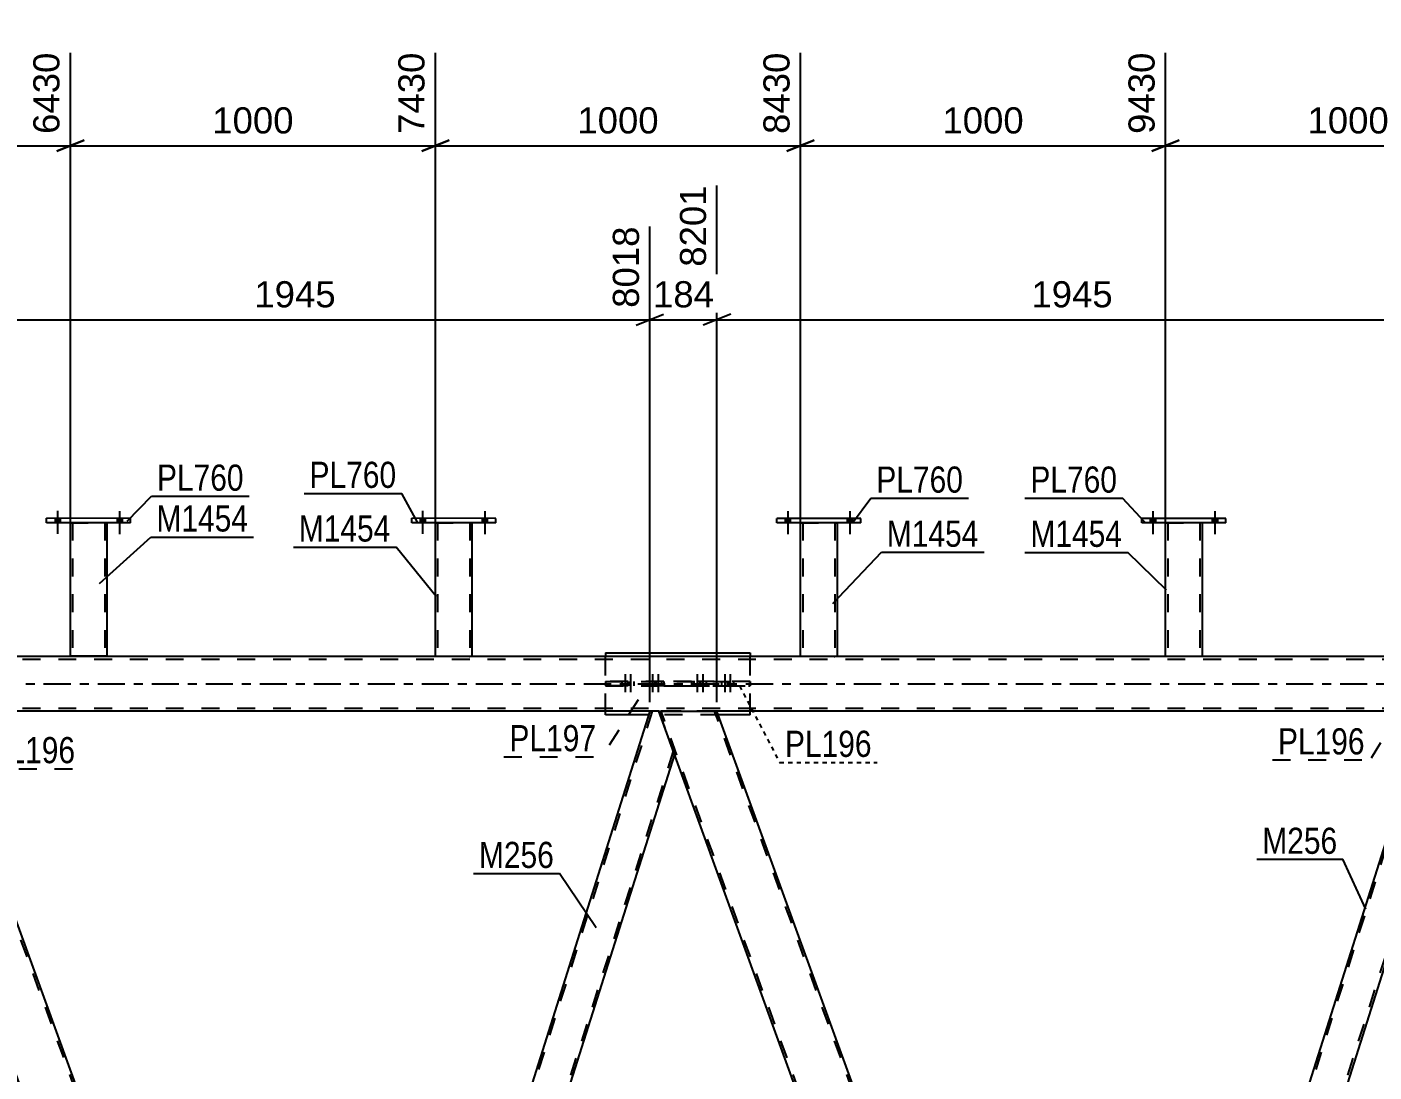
# Model space of a CAD drawing. Header units: millimetres. Extents: x -55 to 786, y -403 to 191.
# Drawn here: x 249.2 to 396.8, y -42.5 to 72 of the extents above; entities that cross this region are included whole.
import ezdxf

# ---------------------------------------------------------------- set-up
doc = ezdxf.new("R2010")
doc.units = ezdxf.units.MM
for name, pattern in [('DXK_LINE_DOT2', [3.9198, 1.9599, -1.9599]), ('DXK_LINE_DOT3', [5.9187, 2.979, -0.9799, 0.9799, -0.9799]), ('DXK_LINE_DOT4', [0.9408, 0.4704, -0.4704])]:
    doc.linetypes.add(name, pattern=pattern)
doc.styles.add('Arial', font='ARIAL.TTF', dxfattribs={"height": 0.2})
doc.styles.add('Arial Narrow', font='ARIALN.TTF', dxfattribs={"height": 0.2})

# ---------------------------------------------------------------- blocks, each defined once
blk = doc.blocks.new('Part-318883748-3105 - 3033')
at = {"color": 2, "linetype": 'Continuous'}
for p, q in [((253.99, 3.02), (253.99, 17.66)), ((257.99, 17.65), (257.99, 3.02)), ((257.95, 3.02), (253.99, 3.02)), ((257.99, 3.02), (257.95, 3.02))]:
    blk.add_line(p, q, dxfattribs=at)
at = {"color": 7, "linetype": 'DXK_LINE_DOT2'}
for p, q in [((253.99, 17.66), (257.99, 17.65)), ((254.23, 17.66), (254.23, 3.02)), ((257.75, 17.65), (257.75, 3.02)), ((257.68, 3.02), (257.69, 3.02)), ((257.69, 3.02), (257.73, 3.02)), ((257.73, 3.02), (257.75, 3.02))]:
    blk.add_line(p, q, dxfattribs=at)
blk = doc.blocks.new('Part-318883748-3110 - 3033')
at = {"color": 2, "linetype": 'Continuous'}
for p, q in [((251.39, 17.66), (251.39, 18.14)), ((260.59, 18.13), (251.39, 18.14)), ((260.59, 17.65), (260.59, 18.13)), ((260.59, 17.65), (251.39, 17.66))]:
    blk.add_line(p, q, dxfattribs=at)
blk = doc.blocks.new('Part-318883748-3115 - 3033')
at = {"color": 2, "linetype": 'Continuous'}
for p, q in [((293.99, 3.02), (293.99, 17.65)), ((297.99, 17.65), (297.99, 3.01)), ((297.95, 3.01), (293.99, 3.02)), ((297.99, 3.01), (297.95, 3.01))]:
    blk.add_line(p, q, dxfattribs=at)
at = {"color": 7, "linetype": 'DXK_LINE_DOT2'}
for p, q in [((293.99, 17.65), (297.99, 17.65)), ((294.23, 17.65), (294.23, 3.02)), ((297.75, 17.65), (297.75, 3.01)), ((297.73, 3.01), (297.75, 3.01))]:
    blk.add_line(p, q, dxfattribs=at)
blk = doc.blocks.new('Part-318883748-3120 - 3033')
at = {"color": 2, "linetype": 'Continuous'}
for p, q in [((291.39, 17.66), (291.39, 18.14)), ((300.59, 18.13), (291.39, 18.14)), ((300.59, 17.65), (300.59, 18.13)), ((300.59, 17.65), (291.39, 17.66))]:
    blk.add_line(p, q, dxfattribs=at)
blk = doc.blocks.new('Bolt-318883748-3122 - 3033')
at = {"linetype": 'Continuous'}
for points in [[(252.31, 17.66), (252.87, 17.66), (252.87, 18.14), (252.31, 18.14)], [(252.31, 17.66), (252.87, 17.66), (252.87, 18.14), (252.31, 18.14)], [(259.11, 17.65), (259.67, 17.65), (259.67, 18.13), (259.11, 18.13)], [(259.11, 17.65), (259.67, 17.65), (259.67, 18.13), (259.11, 18.13)]]:
    blk.add_hatch(color=1, dxfattribs=at).paths.add_polyline_path(points)
at = {"color": 1, "linetype": 'Continuous'}
for p, q in [((252.31, 18.14), (252.31, 17.66)), ((252.31, 18.14), (252.31, 17.66)), ((252.59, 18.94), (252.59, 16.42)), ((252.59, 18.94), (252.59, 16.42)), ((252.87, 18.14), (252.87, 17.66)), ((252.87, 18.14), (252.87, 17.66)), ((259.11, 18.13), (259.11, 17.65)), ((259.11, 18.13), (259.11, 17.65)), ((259.39, 18.93), (259.39, 16.41)), ((259.39, 18.93), (259.39, 16.41)), ((259.67, 18.13), (259.67, 17.65)), ((259.67, 18.13), (259.67, 17.65))]:
    blk.add_line(p, q, dxfattribs=at)
blk = doc.blocks.new('Part-318883748-3132 - 3033')
at = {"color": 2, "linetype": 'Continuous'}
for p, q in [((697.49, 3), (32.07, 3)), ((318.45, -3), (239.7, -3)), ((403.59, -3), (324.84, -3))]:
    blk.add_line(p, q, dxfattribs=at)
at = {"color": 7, "linetype": 'DXK_LINE_DOT2'}
for p, q in [((701.49, 2.68), (32.07, 2.68)), ((701.49, -2.68), (32.07, -2.68)), ((700.89, -3), (63.05, -3)), ((324.84, -3), (318.45, -3))]:
    blk.add_line(p, q, dxfattribs=at)
at = {"color": 7, "linetype": 'DXK_LINE_DOT3'}
blk.add_line((32.07, 0), (711.49, 0), dxfattribs=at)
blk = doc.blocks.new('Part-318883748-3193 - 3033')
at = {"color": 2, "linetype": 'Continuous'}
for p, q in [((333.99, 3.01), (333.99, 17.65)), ((337.99, 17.65), (337.99, 3.01)), ((337.95, 3.01), (333.99, 3.01)), ((337.99, 3.01), (337.95, 3.01))]:
    blk.add_line(p, q, dxfattribs=at)
at = {"color": 7, "linetype": 'DXK_LINE_DOT2'}
for p, q in [((333.99, 17.65), (337.99, 17.65)), ((334.23, 17.65), (334.23, 3.01)), ((337.75, 17.65), (337.75, 3.01)), ((337.68, 3.01), (337.69, 3.01)), ((337.69, 3.01), (337.73, 3.01)), ((337.73, 3.01), (337.75, 3.01))]:
    blk.add_line(p, q, dxfattribs=at)
blk = doc.blocks.new('Part-318883748-3245 - 3033')
at = {"color": 2, "linetype": 'Continuous'}
for p, q in [((331.39, 17.65), (331.39, 18.13)), ((340.59, 18.13), (331.39, 18.13)), ((340.59, 17.65), (340.59, 18.13)), ((340.59, 17.65), (331.39, 17.65))]:
    blk.add_line(p, q, dxfattribs=at)
blk = doc.blocks.new('Part-318883748-3250 - 3033')
at = {"color": 2, "linetype": 'Continuous'}
for p, q in [((373.99, 3.01), (373.99, 17.65)), ((377.99, 17.65), (377.99, 3.01)), ((377.95, 3.01), (373.99, 3.01)), ((377.99, 3.01), (377.95, 3.01))]:
    blk.add_line(p, q, dxfattribs=at)
at = {"color": 7, "linetype": 'DXK_LINE_DOT2'}
for p, q in [((373.99, 17.65), (377.99, 17.65)), ((374.23, 17.65), (374.23, 3.01)), ((377.75, 17.65), (377.75, 3.01)), ((377.73, 3.01), (377.75, 3.01))]:
    blk.add_line(p, q, dxfattribs=at)
blk = doc.blocks.new('Part-318883748-3255 - 3033')
at = {"color": 2, "linetype": 'Continuous'}
for p, q in [((371.39, 17.65), (371.39, 18.13)), ((380.59, 18.13), (371.39, 18.13)), ((380.59, 17.65), (380.59, 18.13)), ((380.59, 17.65), (371.39, 17.65))]:
    blk.add_line(p, q, dxfattribs=at)
blk = doc.blocks.new('Part-318883748-3386 - 3033')
at = {"color": 7, "linetype": 'DXK_LINE_DOT2'}
for p, q in [((312.61, 0.25), (328.46, 0.25)), ((319.02, 0.25), (312.61, 0.25)), ((312.61, 0.25), (312.61, 0.25)), ((312.61, 0.25), (312.61, -0.23)), ((322.05, 0.25), (319.02, 0.25)), ((319.02, 0.25), (319.02, -0.23)), ((328.46, 0.25), (322.05, 0.25)), ((322.05, 0.25), (322.05, -0.23)), ((328.46, 0.25), (328.46, 0.25)), ((328.46, 0.25), (328.46, -0.23)), ((312.61, -0.23), (328.46, -0.23)), ((319.02, -0.23), (312.61, -0.23)), ((319.02, -0.23), (322.05, -0.23)), ((322.05, -0.23), (328.46, -0.23))]:
    blk.add_line(p, q, dxfattribs=at)
blk = doc.blocks.new('Part-318883748-3391 - 3033')
at = {"color": 2, "linetype": 'Continuous'}
for p, q in [((312.61, 3.41), (312.61, 3)), ((312.61, 3.41), (328.46, 3.41)), ((328.46, 3.41), (328.46, 3)), ((312.61, -3.39), (312.61, -3)), ((317.37, -3.39), (312.61, -3.39)), ((328.46, -3.39), (324.98, -3.39)), ((328.46, -3.39), (328.46, -3))]:
    blk.add_line(p, q, dxfattribs=at)
at = {"color": 7, "linetype": 'DXK_LINE_DOT2'}
for p, q in [((312.61, -3), (312.61, 3)), ((328.46, -3), (328.46, 3)), ((324.98, -3.39), (317.37, -3.39))]:
    blk.add_line(p, q, dxfattribs=at)
blk = doc.blocks.new('Part-318883748-3439 - 3033')
at = {"color": 2, "linetype": 'Continuous'}
for p, q in [((317.49, -3), (281.27, -117.22)), ((320.18, -7.75), (283.95, -121.98))]:
    blk.add_line(p, q, dxfattribs=at)
at = {"color": 7, "linetype": 'DXK_LINE_DOT2'}
for p, q in [((317.74, -3), (281.4, -117.58)), ((318.45, -3), (317.49, -3)), ((318.45, -3), (320.18, -7.75)), ((320.05, -7.38), (283.7, -121.98)), ((283.01, -121.98), (281.27, -117.22)), ((283.95, -121.98), (283.01, -121.98))]:
    blk.add_line(p, q, dxfattribs=at)
blk = doc.blocks.new('Bolt-318883748-3476 - 3033')
at = {"linetype": 'Continuous'}
for points in [[(292.31, 17.66), (292.87, 17.66), (292.87, 18.14), (292.31, 18.14)], [(292.31, 17.66), (292.87, 17.66), (292.87, 18.14), (292.31, 18.14)], [(299.11, 17.65), (299.67, 17.65), (299.67, 18.13), (299.11, 18.13)], [(299.11, 17.65), (299.67, 17.65), (299.67, 18.13), (299.11, 18.13)]]:
    blk.add_hatch(color=1, dxfattribs=at).paths.add_polyline_path(points)
at = {"color": 1, "linetype": 'Continuous'}
for p, q in [((292.31, 18.14), (292.31, 17.66)), ((292.31, 18.14), (292.31, 17.66)), ((292.59, 18.94), (292.59, 16.42)), ((292.59, 18.94), (292.59, 16.42)), ((292.87, 18.14), (292.87, 17.66)), ((292.87, 18.14), (292.87, 17.66)), ((299.11, 18.13), (299.11, 17.65)), ((299.11, 18.13), (299.11, 17.65)), ((299.39, 18.93), (299.39, 16.41)), ((299.39, 18.93), (299.39, 16.41)), ((299.67, 18.13), (299.67, 17.65)), ((299.67, 18.13), (299.67, 17.65))]:
    blk.add_line(p, q, dxfattribs=at)
blk = doc.blocks.new('Bolt-318883748-3477 - 3033')
at = {"color": 1, "linetype": 'DXK_LINE_DOT2'}
for p, q in [((314.41, 0.25), (314.41, -0.23)), ((314.77, 1.05), (314.77, -2.15)), ((315.02, 0.25), (315.02, -0.23)), ((315.13, 0.25), (315.13, -0.23)), ((315.38, 1.05), (315.38, -2.15)), ((315.74, 0.25), (315.74, -0.23)), ((317.43, 0.25), (317.43, -0.23)), ((317.79, 1.05), (317.79, -2.15)), ((318.03, 0.25), (318.03, -0.23)), ((318.15, 0.25), (318.15, -0.23)), ((318.39, 1.05), (318.39, -2.15)), ((318.75, 0.25), (318.75, -0.23))]:
    blk.add_line(p, q, dxfattribs=at)
blk = doc.blocks.new('Bolt-318883748-3478 - 3033')
at = {"linetype": 'Continuous'}
for points in [[(332.31, 17.65), (332.87, 17.65), (332.87, 18.13), (332.31, 18.13)], [(332.31, 17.65), (332.87, 17.65), (332.87, 18.13), (332.31, 18.13)], [(339.11, 17.65), (339.67, 17.65), (339.67, 18.13), (339.11, 18.13)], [(339.11, 17.65), (339.67, 17.65), (339.67, 18.13), (339.11, 18.13)]]:
    blk.add_hatch(color=1, dxfattribs=at).paths.add_polyline_path(points)
at = {"color": 1, "linetype": 'Continuous'}
for p, q in [((332.31, 18.13), (332.31, 17.65)), ((332.31, 18.13), (332.31, 17.65)), ((332.59, 18.93), (332.59, 16.41)), ((332.59, 18.93), (332.59, 16.41)), ((332.87, 18.13), (332.87, 17.65)), ((332.87, 18.13), (332.87, 17.65)), ((339.11, 18.13), (339.11, 17.65)), ((339.11, 18.13), (339.11, 17.65)), ((339.39, 18.93), (339.39, 16.41)), ((339.39, 18.93), (339.39, 16.41)), ((339.67, 18.13), (339.67, 17.65)), ((339.67, 18.13), (339.67, 17.65))]:
    blk.add_line(p, q, dxfattribs=at)
blk = doc.blocks.new('Bolt-318883748-3502 - 3033')
at = {"color": 1, "linetype": 'DXK_LINE_DOT2'}
for p, q in [((322.32, 0.25), (322.32, -0.23)), ((322.68, 1.05), (322.68, -1.95)), ((322.92, 0.25), (322.92, -0.23)), ((323.04, 0.25), (323.04, -0.23)), ((323.28, 1.05), (323.28, -1.95)), ((323.64, 0.25), (323.64, -0.23)), ((325.34, 0.25), (325.34, -0.23)), ((325.7, 1.05), (325.7, -1.95)), ((325.94, 0.25), (325.94, -0.23)), ((326.06, 0.25), (326.06, -0.23)), ((326.3, 1.05), (326.3, -1.95)), ((326.66, 0.25), (326.66, -0.23))]:
    blk.add_line(p, q, dxfattribs=at)
blk = doc.blocks.new('Bolt-318883748-3503 - 3033')
at = {"linetype": 'Continuous'}
for points in [[(372.31, 17.65), (372.87, 17.65), (372.87, 18.13), (372.31, 18.13)], [(372.31, 17.65), (372.87, 17.65), (372.87, 18.13), (372.31, 18.13)], [(379.11, 17.65), (379.67, 17.65), (379.67, 18.13), (379.11, 18.13)], [(379.11, 17.65), (379.67, 17.65), (379.67, 18.13), (379.11, 18.13)]]:
    blk.add_hatch(color=1, dxfattribs=at).paths.add_polyline_path(points)
at = {"color": 1, "linetype": 'Continuous'}
for p, q in [((372.31, 18.13), (372.31, 17.65)), ((372.31, 18.13), (372.31, 17.65)), ((372.59, 18.93), (372.59, 16.41)), ((372.59, 18.93), (372.59, 16.41)), ((372.87, 18.13), (372.87, 17.65)), ((372.87, 18.13), (372.87, 17.65)), ((379.11, 18.13), (379.11, 17.65)), ((379.11, 18.13), (379.11, 17.65)), ((379.39, 18.93), (379.39, 16.41)), ((379.39, 18.93), (379.39, 16.41)), ((379.67, 18.13), (379.67, 17.65)), ((379.67, 18.13), (379.67, 17.65))]:
    blk.add_line(p, q, dxfattribs=at)
blk = doc.blocks.new('Part-318883748-3555 - 3033')
at = {"color": 2, "linetype": 'Continuous'}
for p, q in [((276.62, -121.98), (233.32, -3)), ((233.32, -3), (239.7, -3)), ((283.01, -121.98), (239.7, -3)), ((282.97, -121.98), (276.62, -121.98)), ((283.01, -121.98), (282.97, -121.98))]:
    blk.add_line(p, q, dxfattribs=at)
at = {"color": 7, "linetype": 'DXK_LINE_DOT2'}
for p, q in [((276.88, -121.98), (233.57, -3)), ((282.75, -121.98), (239.45, -3))]:
    blk.add_line(p, q, dxfattribs=at)
blk = doc.blocks.new('Part-318883748-3560 - 3033')
at = {"color": 2, "linetype": 'Continuous'}
for p, q in [((361.75, -121.99), (318.45, -3)), ((318.45, -3), (324.84, -3)), ((368.14, -121.99), (324.84, -3)), ((368.1, -121.99), (361.75, -121.99)), ((368.14, -121.99), (368.1, -121.99))]:
    blk.add_line(p, q, dxfattribs=at)
at = {"color": 7, "linetype": 'DXK_LINE_DOT2'}
for p, q in [((362.01, -121.99), (318.71, -3)), ((367.88, -121.99), (324.58, -3))]:
    blk.add_line(p, q, dxfattribs=at)
blk = doc.blocks.new('Part-318883748-3596 - 3033')
at = {"color": 2, "linetype": 'Continuous'}
for p, q in [((402.63, -3), (366.4, -117.22)), ((405.32, -7.75), (369.09, -121.99))]:
    blk.add_line(p, q, dxfattribs=at)
at = {"color": 7, "linetype": 'DXK_LINE_DOT2'}
for p, q in [((402.88, -3), (366.54, -117.59)), ((403.59, -3), (402.63, -3)), ((403.59, -3), (405.32, -7.75)), ((405.18, -7.38), (368.84, -121.99)), ((368.14, -121.99), (366.4, -117.22)), ((369.09, -121.99), (368.14, -121.99))]:
    blk.add_line(p, q, dxfattribs=at)
blk = doc.blocks.new('StraightDimension-318883748-4850 - 3033')
at = {"color": 7, "linetype": 'Continuous'}
for p, q in [((324.84, -2), (324.84, 54.59)), ((402.63, -2), (402.63, 52.32)), ((326.34, 40.5), (323.34, 39.3)), ((324.84, 39.9), (402.63, 39.9)), ((401.13, 39.3), (404.13, 40.5))]:
    blk.add_line(p, q, dxfattribs=at)
at = {"color": 0}
blk.add_wipeout([(368.78, 40.65), (368.78, 44.85), (358.69, 44.85), (358.69, 40.65)], dxfattribs=at)
at = {"color": 3, "style": 'Arial'}
blk.add_text('1945', height=2.865, dxfattribs=at).set_placement((359.29, 41.25))
at = {"color": 0, "linetype": 'Continuous'}
blk.add_wipeout([(402.03, 52.92), (397.83, 52.92), (397.83, 40.6), (402.03, 40.6)], dxfattribs=at)
at = {"color": 3, "linetype": 'Continuous', "style": 'Arial'}
blk.add_text('10146', height=2.865, rotation=90.0002, dxfattribs=at).set_placement((401.43, 41.2))
blk = doc.blocks.new('StraightDimension-318883748-4826 - 3033')
at = {"color": 7, "linetype": 'Continuous'}
for p, q in [((324.84, -2), (324.84, 54.59)), ((317.49, -2), (317.49, 50.09)), ((315.99, 39.3), (318.99, 40.5)), ((317.49, 39.9), (324.84, 39.9)), ((326.34, 40.5), (323.34, 39.3))]:
    blk.add_line(p, q, dxfattribs=at)
at = {"color": 0}
blk.add_wipeout([(325.1, 40.65), (325.1, 44.85), (317.23, 44.85), (317.23, 40.65)], dxfattribs=at)
at = {"color": 3, "style": 'Arial'}
blk.add_text('184', height=2.865, dxfattribs=at).set_placement((317.83, 41.25))
at = {"color": 0, "linetype": 'Continuous'}
blk.add_wipeout([(324.24, 55.19), (320.04, 55.19), (320.04, 45.1), (324.24, 45.1)], dxfattribs=at)
at = {"color": 3, "linetype": 'Continuous', "style": 'Arial'}
blk.add_text('8201', height=2.865, rotation=90.0002, dxfattribs=at).set_placement((323.64, 45.7))
blk = doc.blocks.new('StraightDimension-318883748-10407 - 3033')
at = {"color": 7, "linetype": 'Continuous'}
for p, q in [((293.99, 15.44), (293.99, 69.15)), ((333.99, 15.44), (333.99, 69.15)), ((295.49, 59.55), (292.49, 58.35)), ((332.49, 58.35), (335.49, 59.55)), ((293.99, 58.95), (333.99, 58.95))]:
    blk.add_line(p, q, dxfattribs=at)
at = {"color": 0}
blk.add_wipeout([(319.04, 59.7), (319.04, 63.9), (308.94, 63.9), (308.94, 59.7)], dxfattribs=at)
at = {"color": 3, "style": 'Arial'}
blk.add_text('1000', height=2.865, dxfattribs=at).set_placement((309.54, 60.3))
at = {"color": 0, "linetype": 'Continuous'}
blk.add_wipeout([(333.39, 69.75), (329.19, 69.75), (329.19, 59.65), (333.39, 59.65)], dxfattribs=at)
at = {"color": 3, "linetype": 'Continuous', "style": 'Arial'}
blk.add_text('8430', height=2.865, rotation=90.0002, dxfattribs=at).set_placement((332.79, 60.25))
blk = doc.blocks.new('StraightDimension-318883748-10409 - 3033')
at = {"color": 7, "linetype": 'Continuous'}
for p, q in [((213.99, 16.31), (213.99, 69.15)), ((253.99, 15.44), (253.99, 69.15)), ((215.49, 59.55), (212.49, 58.35)), ((252.49, 58.35), (255.49, 59.55)), ((213.99, 58.95), (253.99, 58.95))]:
    blk.add_line(p, q, dxfattribs=at)
at = {"color": 0}
blk.add_wipeout([(239.04, 59.7), (239.04, 63.9), (228.94, 63.9), (228.94, 59.7)], dxfattribs=at)
at = {"color": 3, "style": 'Arial'}
blk.add_text('1000', height=2.865, dxfattribs=at).set_placement((229.54, 60.3))
at = {"color": 0, "linetype": 'Continuous'}
blk.add_wipeout([(253.39, 69.75), (249.19, 69.75), (249.19, 59.65), (253.39, 59.65)], dxfattribs=at)
at = {"color": 3, "linetype": 'Continuous', "style": 'Arial'}
blk.add_text('6430', height=2.865, rotation=90.0002, dxfattribs=at).set_placement((252.79, 60.25))
blk = doc.blocks.new('StraightDimension-318883748-4802 - 3033')
at = {"color": 7, "linetype": 'Continuous'}
for p, q in [((239.7, -2), (239.7, 54.59)), ((317.49, -2), (317.49, 50.09)), ((241.2, 40.5), (238.2, 39.3)), ((239.7, 39.9), (317.49, 39.9)), ((315.99, 39.3), (318.99, 40.5))]:
    blk.add_line(p, q, dxfattribs=at)
at = {"color": 0}
blk.add_wipeout([(283.65, 40.65), (283.65, 44.85), (273.55, 44.85), (273.55, 40.65)], dxfattribs=at)
at = {"color": 3, "style": 'Arial'}
blk.add_text('1945', height=2.865, dxfattribs=at).set_placement((274.15, 41.25))
at = {"color": 0, "linetype": 'Continuous'}
blk.add_wipeout([(316.89, 50.69), (312.69, 50.69), (312.69, 40.6), (316.89, 40.6)], dxfattribs=at)
at = {"color": 3, "linetype": 'Continuous', "style": 'Arial'}
blk.add_text('8018', height=2.865, rotation=90.0002, dxfattribs=at).set_placement((316.29, 41.2))
blk = doc.blocks.new('StraightDimension-318883748-10405 - 3033')
at = {"color": 7, "linetype": 'Continuous'}
for p, q in [((413.99, 15.44), (413.99, 71.37)), ((373.99, 15.44), (373.99, 69.15)), ((375.49, 59.55), (372.49, 58.35)), ((412.49, 58.35), (415.49, 59.55)), ((373.99, 58.95), (413.99, 58.95))]:
    blk.add_line(p, q, dxfattribs=at)
at = {"color": 0}
blk.add_wipeout([(399.04, 59.7), (399.04, 63.9), (388.94, 63.9), (388.94, 59.7)], dxfattribs=at)
at = {"color": 3, "style": 'Arial'}
blk.add_text('1000', height=2.865, dxfattribs=at).set_placement((389.54, 60.3))
at = {"color": 0, "linetype": 'Continuous'}
blk.add_wipeout([(413.39, 71.97), (409.19, 71.97), (409.19, 59.65), (413.39, 59.65)], dxfattribs=at)
at = {"color": 3, "linetype": 'Continuous', "style": 'Arial'}
blk.add_text('10430', height=2.865, rotation=90.0002, dxfattribs=at).set_placement((412.79, 60.25))
blk = doc.blocks.new('StraightDimension-318883748-10406 - 3033')
at = {"color": 7, "linetype": 'Continuous'}
for p, q in [((333.99, 15.44), (333.99, 69.15)), ((373.99, 15.44), (373.99, 69.15)), ((335.49, 59.55), (332.49, 58.35)), ((372.49, 58.35), (375.49, 59.55)), ((333.99, 58.95), (373.99, 58.95))]:
    blk.add_line(p, q, dxfattribs=at)
at = {"color": 0}
blk.add_wipeout([(359.04, 59.7), (359.04, 63.9), (348.94, 63.9), (348.94, 59.7)], dxfattribs=at)
at = {"color": 3, "style": 'Arial'}
blk.add_text('1000', height=2.865, dxfattribs=at).set_placement((349.54, 60.3))
at = {"color": 0, "linetype": 'Continuous'}
blk.add_wipeout([(373.39, 69.75), (369.19, 69.75), (369.19, 59.65), (373.39, 59.65)], dxfattribs=at)
at = {"color": 3, "linetype": 'Continuous', "style": 'Arial'}
blk.add_text('9430', height=2.865, rotation=90.0002, dxfattribs=at).set_placement((372.79, 60.25))
blk = doc.blocks.new('StraightDimension-318883748-10408 - 3033')
at = {"color": 7, "linetype": 'Continuous'}
for p, q in [((253.99, 15.44), (253.99, 69.15)), ((293.99, 15.44), (293.99, 69.15)), ((255.49, 59.55), (252.49, 58.35)), ((292.49, 58.35), (295.49, 59.55)), ((253.99, 58.95), (293.99, 58.95))]:
    blk.add_line(p, q, dxfattribs=at)
at = {"color": 0}
blk.add_wipeout([(279.04, 59.7), (279.04, 63.9), (268.94, 63.9), (268.94, 59.7)], dxfattribs=at)
at = {"color": 3, "style": 'Arial'}
blk.add_text('1000', height=2.865, dxfattribs=at).set_placement((269.54, 60.3))
at = {"color": 0, "linetype": 'Continuous'}
blk.add_wipeout([(293.39, 69.75), (289.19, 69.75), (289.19, 59.65), (293.39, 59.65)], dxfattribs=at)
at = {"color": 3, "linetype": 'Continuous', "style": 'Arial'}
blk.add_text('7430', height=2.865, rotation=90.0002, dxfattribs=at).set_placement((292.79, 60.25))
blk = doc.blocks.new('Mark-318883748-3111 - 3033')
at = {"color": 0}
blk.add_wipeout([(289.08, 15.59), (289.08, 18.59), (279.02, 18.59), (279.02, 15.59)], dxfattribs=at)
blk.add_wipeout([(289.08, 15.59), (289.08, 18.59), (279.02, 18.59), (279.02, 15.59)], dxfattribs=at)
at = {"color": 30, "linetype": 'Continuous'}
for p in [(278.42, 14.99), (294.08, 9.58)]:
    blk.add_line(p, (289.68, 14.99), dxfattribs=at)
at = {"color": 3, "style": 'Arial Narrow'}
blk.add_text('M1454', height=2.863, dxfattribs=at).set_placement((279.02, 15.59))
blk = doc.blocks.new('Mark-318883748-3101 - 3033')
at = {"color": 0}
blk.add_wipeout([(273.47, 16.69), (273.47, 19.69), (263.42, 19.69), (263.42, 16.69)], dxfattribs=at)
blk.add_wipeout([(273.47, 16.69), (273.47, 19.69), (263.42, 19.69), (263.42, 16.69)], dxfattribs=at)
at = {"color": 30, "linetype": 'Continuous'}
for p, q in [((257.17, 10.99), (262.82, 16.09)), ((262.82, 16.09), (274.07, 16.09))]:
    blk.add_line(p, q, dxfattribs=at)
at = {"color": 3, "style": 'Arial Narrow'}
blk.add_text('M1454', height=2.863, dxfattribs=at).set_placement((263.42, 16.69))
blk = doc.blocks.new('Mark-318883748-3106 - 3033')
at = {"color": 0}
blk.add_wipeout([(272.98, 21.16), (272.98, 24.16), (263.48, 24.16), (263.48, 21.16)], dxfattribs=at)
blk.add_wipeout([(272.98, 21.16), (272.98, 24.16), (263.48, 24.16), (263.48, 21.16)], dxfattribs=at)
at = {"color": 30, "linetype": 'Continuous'}
for p, q in [((260.23, 17.84), (262.88, 20.56)), ((262.88, 20.56), (273.58, 20.56))]:
    blk.add_line(p, q, dxfattribs=at)
at = {"color": 3, "style": 'Arial Narrow'}
blk.add_text('PL760', height=2.863, dxfattribs=at).set_placement((263.48, 21.16))
blk = doc.blocks.new('Mark-318883748-3116 - 3033')
at = {"color": 0}
blk.add_wipeout([(289.7, 21.47), (289.7, 24.47), (280.2, 24.47), (280.2, 21.47)], dxfattribs=at)
blk.add_wipeout([(289.7, 21.47), (289.7, 24.47), (280.2, 24.47), (280.2, 21.47)], dxfattribs=at)
at = {"color": 30, "linetype": 'Continuous'}
for p in [(279.6, 20.87), (292.05, 17.66)]:
    blk.add_line(p, (290.3, 20.87), dxfattribs=at)
at = {"color": 3, "style": 'Arial Narrow'}
blk.add_text('PL760', height=2.863, dxfattribs=at).set_placement((280.2, 21.47))
blk = doc.blocks.new('Mark-318883748-3189 - 3033')
at = {"color": 0}
blk.add_wipeout([(353.51, 15.02), (353.51, 18.02), (343.45, 18.02), (343.45, 15.02)], dxfattribs=at)
blk.add_wipeout([(353.51, 15.02), (353.51, 18.02), (343.45, 18.02), (343.45, 15.02)], dxfattribs=at)
at = {"color": 30, "linetype": 'Continuous'}
for p, q in [((337.54, 8.81), (342.85, 14.42)), ((342.85, 14.42), (354.11, 14.42))]:
    blk.add_line(p, q, dxfattribs=at)
at = {"color": 3, "style": 'Arial Narrow'}
blk.add_text('M1454', height=2.863, dxfattribs=at).set_placement((343.45, 15.02))
blk = doc.blocks.new('Mark-318883748-3344 - 3033')
at = {"color": 0}
blk.add_wipeout([(395.82, -7.73), (395.82, -4.73), (386.31, -4.73), (386.31, -7.73)], dxfattribs=at)
blk.add_wipeout([(395.82, -7.73), (395.82, -4.73), (386.31, -4.73), (386.31, -7.73)], dxfattribs=at)
at = {"color": 30, "linetype": 'DXK_LINE_DOT2'}
for p in [(401.59, 0.25), (385.71, -8.33)]:
    blk.add_line(p, (396.42, -8.33), dxfattribs=at)
at = {"color": 3, "style": 'Arial Narrow'}
blk.add_text('PL196', height=2.863, dxfattribs=at).set_placement((386.31, -7.73))
blk = doc.blocks.new('Mark-318883748-3241 - 3033')
at = {"color": 0}
blk.add_wipeout([(351.81, 20.95), (351.81, 23.95), (342.3, 23.95), (342.3, 20.95)], dxfattribs=at)
blk.add_wipeout([(351.81, 20.95), (351.81, 23.95), (342.3, 23.95), (342.3, 20.95)], dxfattribs=at)
at = {"color": 30, "linetype": 'Continuous'}
for p, q in [((339.7, 17.65), (341.7, 20.35)), ((341.7, 20.35), (352.41, 20.35))]:
    blk.add_line(p, q, dxfattribs=at)
at = {"color": 3, "style": 'Arial Narrow'}
blk.add_text('PL760', height=2.863, dxfattribs=at).set_placement((342.3, 20.95))
blk = doc.blocks.new('Mark-318883748-3246 - 3033')
at = {"color": 0}
blk.add_wipeout([(369.24, 15.01), (369.24, 18.01), (359.18, 18.01), (359.18, 15.01)], dxfattribs=at)
blk.add_wipeout([(369.24, 15.01), (369.24, 18.01), (359.18, 18.01), (359.18, 15.01)], dxfattribs=at)
at = {"color": 30, "linetype": 'Continuous'}
for p in [(358.58, 14.41), (374.09, 10.28)]:
    blk.add_line(p, (369.84, 14.41), dxfattribs=at)
at = {"color": 3, "style": 'Arial Narrow'}
blk.add_text('M1454', height=2.863, dxfattribs=at).set_placement((359.18, 15.01))
blk = doc.blocks.new('Mark-318883748-3251 - 3033')
at = {"color": 0}
blk.add_wipeout([(368.68, 20.95), (368.68, 23.95), (359.18, 23.95), (359.18, 20.95)], dxfattribs=at)
blk.add_wipeout([(368.68, 20.95), (368.68, 23.95), (359.18, 23.95), (359.18, 20.95)], dxfattribs=at)
at = {"color": 30, "linetype": 'Continuous'}
for p in [(358.58, 20.35), (371.72, 17.7)]:
    blk.add_line(p, (369.28, 20.35), dxfattribs=at)
at = {"color": 3, "style": 'Arial Narrow'}
blk.add_text('PL760', height=2.863, dxfattribs=at).set_placement((359.18, 20.95))
blk = doc.blocks.new('Mark-318883748-3382 - 3033')
at = {"color": 0}
blk.add_wipeout([(341.8, -8), (341.8, -5), (332.29, -5), (332.29, -8)], dxfattribs=at)
blk.add_wipeout([(341.8, -8), (341.8, -5), (332.29, -5), (332.29, -8)], dxfattribs=at)
at = {"color": 30, "linetype": 'DXK_LINE_DOT4'}
for p, q in [((327.3, -0.23), (331.69, -8.6)), ((331.69, -8.6), (342.4, -8.6))]:
    blk.add_line(p, q, dxfattribs=at)
at = {"color": 3, "style": 'Arial Narrow'}
blk.add_text('PL196', height=2.863, dxfattribs=at).set_placement((332.29, -8))
blk = doc.blocks.new('Mark-318883748-3396 - 3033')
at = {"color": 0}
blk.add_wipeout([(254.52, -8.69), (254.52, -5.69), (245.02, -5.69), (245.02, -8.69)], dxfattribs=at)
blk.add_wipeout([(254.52, -8.69), (254.52, -5.69), (245.02, -5.69), (245.02, -8.69)], dxfattribs=at)
at = {"color": 30, "linetype": 'DXK_LINE_DOT2'}
for p, q in [((240.14, -0.12), (244.42, -9.29)), ((244.42, -9.29), (255.12, -9.29))]:
    blk.add_line(p, q, dxfattribs=at)
at = {"color": 3, "style": 'Arial Narrow'}
blk.add_text('PL196', height=2.863, dxfattribs=at).set_placement((245.02, -8.69))
blk = doc.blocks.new('Mark-318883748-3387 - 3033')
at = {"color": 0}
blk.add_wipeout([(311.61, -7.38), (311.61, -4.38), (302.1, -4.38), (302.1, -7.38)], dxfattribs=at)
blk.add_wipeout([(311.61, -7.38), (311.61, -4.38), (302.1, -4.38), (302.1, -7.38)], dxfattribs=at)
at = {"color": 30, "linetype": 'DXK_LINE_DOT2'}
for p in [(316.22, -1.76), (301.5, -7.98)]:
    blk.add_line(p, (312.21, -7.98), dxfattribs=at)
at = {"color": 3, "style": 'Arial Narrow'}
blk.add_text('PL197', height=2.863, dxfattribs=at).set_placement((302.1, -7.38))
blk = doc.blocks.new('Mark-318883748-3435 - 3033')
at = {"color": 0}
blk.add_wipeout([(306.98, -20.17), (306.98, -17.17), (298.76, -17.17), (298.76, -20.17)], dxfattribs=at)
blk.add_wipeout([(306.98, -20.17), (306.98, -17.17), (298.76, -17.17), (298.76, -20.17)], dxfattribs=at)
at = {"color": 30, "linetype": 'Continuous'}
for p in [(298.16, -20.77), (311.61, -26.72)]:
    blk.add_line(p, (307.58, -20.77), dxfattribs=at)
at = {"color": 3, "style": 'Arial Narrow'}
blk.add_text('M256', height=2.863, dxfattribs=at).set_placement((298.76, -20.17))
blk = doc.blocks.new('Mark-318883748-3592 - 3033')
at = {"color": 0}
blk.add_wipeout([(392.82, -18.62), (392.82, -15.62), (384.59, -15.62), (384.59, -18.62)], dxfattribs=at)
blk.add_wipeout([(392.82, -18.62), (392.82, -15.62), (384.59, -15.62), (384.59, -18.62)], dxfattribs=at)
at = {"color": 30, "linetype": 'Continuous'}
for p in [(383.99, -19.22), (395.93, -24.7)]:
    blk.add_line(p, (393.42, -19.22), dxfattribs=at)
at = {"color": 3, "style": 'Arial Narrow'}
blk.add_text('M256', height=2.863, dxfattribs=at).set_placement((384.59, -18.62))

msp = doc.modelspace()

# ---------------------------------------------------------------- block references
for name in ['Part-318883748-3110 - 3033', 'Bolt-318883748-3122 - 3033', 'Part-318883748-3120 - 3033', 'Bolt-318883748-3476 - 3033', 'Part-318883748-3245 - 3033', 'Bolt-318883748-3478 - 3033', 'Part-318883748-3255 - 3033', 'Bolt-318883748-3503 - 3033', 'Part-318883748-3105 - 3033', 'Part-318883748-3115 - 3033', 'Part-318883748-3193 - 3033', 'Part-318883748-3250 - 3033', 'Part-318883748-3132 - 3033', 'Part-318883748-3391 - 3033', 'Part-318883748-3386 - 3033', 'Bolt-318883748-3477 - 3033', 'Bolt-318883748-3502 - 3033', 'Part-318883748-3555 - 3033', 'Part-318883748-3439 - 3033', 'Part-318883748-3560 - 3033', 'Part-318883748-3596 - 3033']:
    msp.add_blockref(name, (0, 0))

# ---------------------------------------------------------------- next in the draw order: block references
for name in ['StraightDimension-318883748-10409 - 3033', 'StraightDimension-318883748-4850 - 3033', 'Mark-318883748-3592 - 3033', 'Mark-318883748-3435 - 3033']:
    msp.add_blockref(name, (0, 0))

# ---------------------------------------------------------------- next in the draw order: block references
for name in ['StraightDimension-318883748-10405 - 3033', 'StraightDimension-318883748-4826 - 3033', 'Mark-318883748-3344 - 3033', 'Mark-318883748-3382 - 3033']:
    msp.add_blockref(name, (0, 0))

# ---------------------------------------------------------------- next in the draw order: block references
msp.add_blockref('StraightDimension-318883748-10407 - 3033', (0, 0))

# ---------------------------------------------------------------- next in the draw order: block references
for name in ['StraightDimension-318883748-10406 - 3033', 'StraightDimension-318883748-4802 - 3033']:
    msp.add_blockref(name, (0, 0))

# ---------------------------------------------------------------- next in the draw order: block references
for name in ['StraightDimension-318883748-10408 - 3033', 'Mark-318883748-3189 - 3033', 'Mark-318883748-3246 - 3033', 'Mark-318883748-3396 - 3033', 'Mark-318883748-3387 - 3033']:
    msp.add_blockref(name, (0, 0))

# ---------------------------------------------------------------- next in the draw order: block references
for name in ['Mark-318883748-3241 - 3033', 'Mark-318883748-3251 - 3033', 'Mark-318883748-3101 - 3033', 'Mark-318883748-3111 - 3033']:
    msp.add_blockref(name, (0, 0))

# ---------------------------------------------------------------- next in the draw order: block references
for name in ['Mark-318883748-3106 - 3033', 'Mark-318883748-3116 - 3033']:
    msp.add_blockref(name, (0, 0))

doc.saveas('drawing.dxf')
